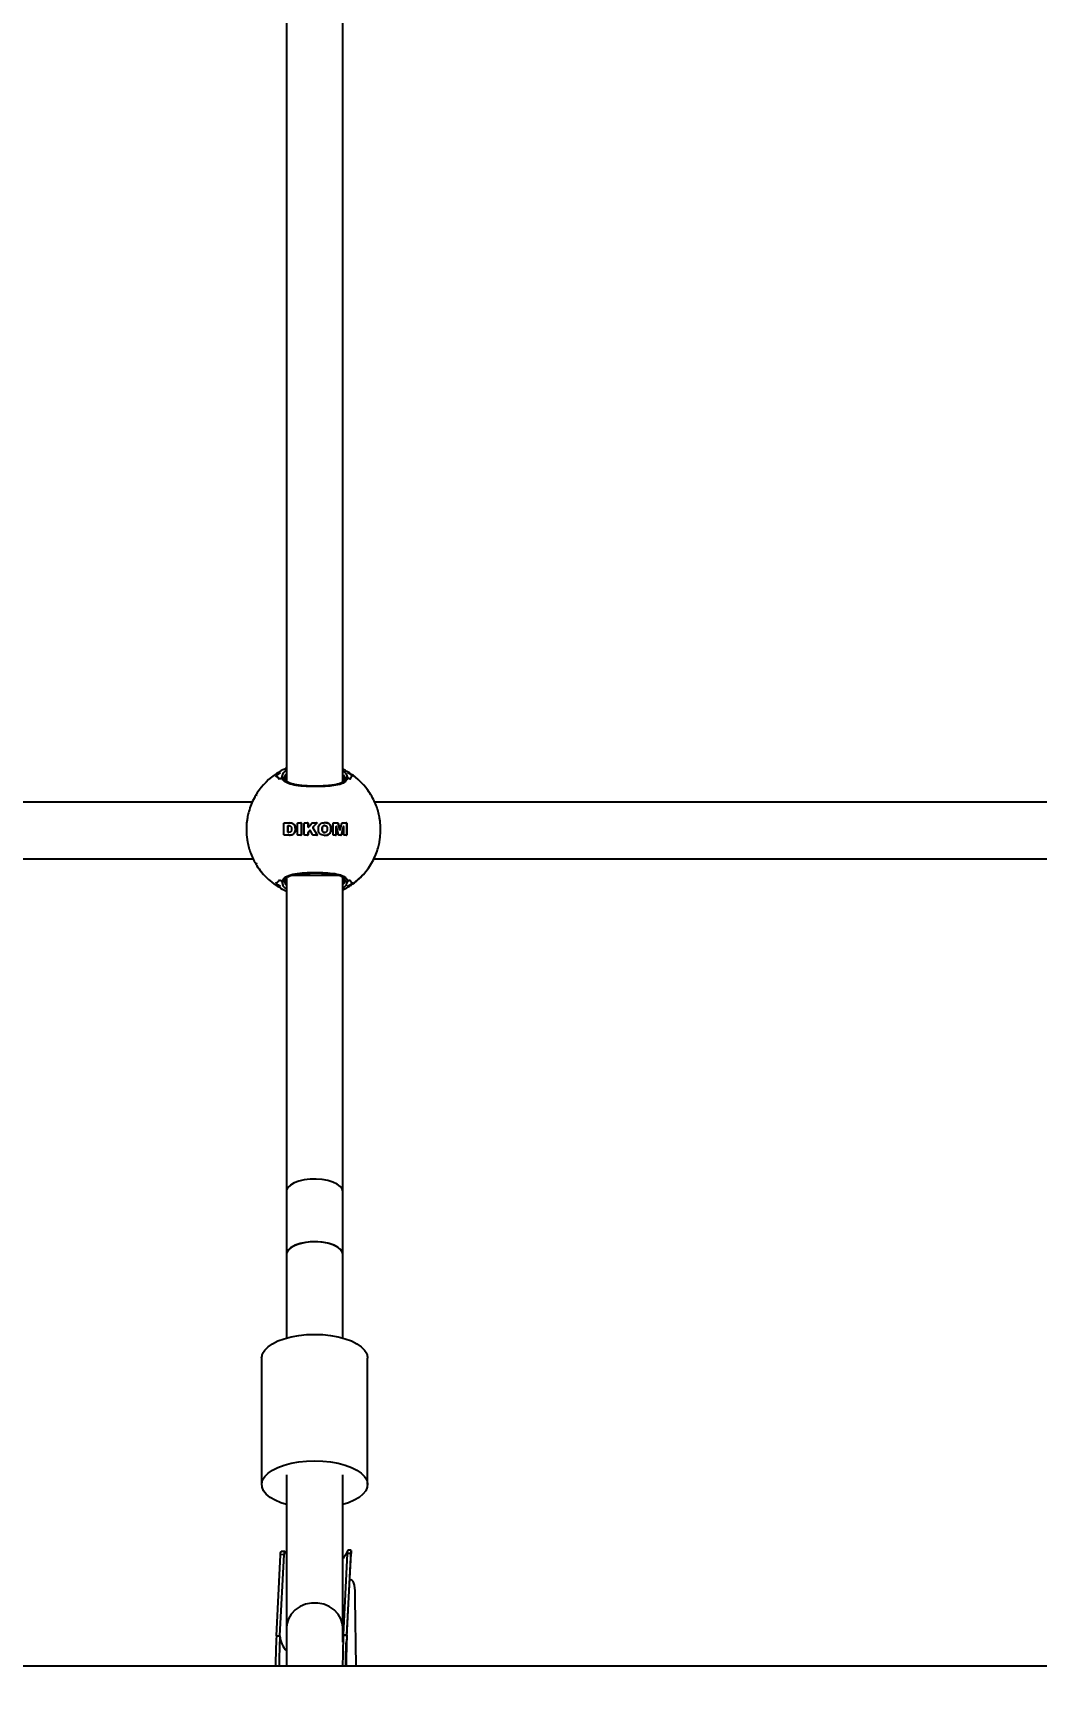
# Model space of a CAD drawing. Header units: millimetres. Extents: x -3650 to 2858, y -2899 to 2376.
# Drawn here: x 424.6 to 708.8, y -418 to 51.4 of the extents above; entities that cross this region are included whole.
import ezdxf

# ---------------------------------------------------------------- set-up
doc = ezdxf.new("R2010")
doc.units = ezdxf.units.MM
doc.layers.add('DIKOM_ОБЪЕКТ', color=7, linetype='Continuous')
doc.layers.add('DIKOM_РАЗМЕР_ЗОНА', color=7, linetype='Continuous')
doc.styles.add('style1', font='arial.ttf', dxfattribs={"width": 0.8})
doc.dimstyles.new('1-50', dxfattribs={"dimtxt": 300, "dimasz": 200, "dimexe": 100, "dimexo": 0, "dimgap": 100, "dimtad": 1, "dimdec": 0, "dimtxsty": 'style1', "dimcen": 0, "dimclrd": 7, "dimclre": 7, "dimadec": 1, "dimazin": 2, "dimtfac": 1, "dimtdec": 0, "dimtmove": 0, "dimatfit": 3, "dimfxl": 0, "dimlwd": 25, "dimlwe": 18, "dimarcsym": 0})

# ---------------------------------------------------------------- blocks, each defined once
blk = doc.blocks.new('*D0')
at = {"layer": 'Defpoints', "color": 0, "transparency": 16777216}
for p in [(-2742.04, -185.51), (2857.96, -185.51), (2857.96, -2799.5)]:
    blk.add_point(p, dxfattribs=at)
at = {"layer": 'DIKOM_РАЗМЕР_ЗОНА', "color": 7, "lineweight": 18, "transparency": 16777216}
for p, q in [((-2742.04, -185.51), (-2742.04, -2899.5)), ((2857.96, -185.51), (2857.96, -2899.5))]:
    blk.add_line(p, q, dxfattribs=at)
at = {"layer": 'DIKOM_РАЗМЕР_ЗОНА', "color": 7, "lineweight": 25, "transparency": 16777216}
blk.add_line((-2542.04, -2799.5), (2657.96, -2799.5), dxfattribs=at)
at = {"layer": 'DIKOM_РАЗМЕР_ЗОНА', "color": 7, "transparency": 16777216}
for points in [[(-2542.04, -2766.17), (-2542.04, -2832.83), (-2742.04, -2799.5)], [(2657.96, -2766.17), (2657.96, -2832.83), (2857.96, -2799.5)]]:
    blk.add_solid(points, dxfattribs=at)
at = {"layer": 'DIKOM_РАЗМЕР_ЗОНА', "color": 0, "transparency": 16777216, "insert": (57.96, -2546.33), "char_height": 300, "attachment_point": 5, "style": 'style1'}
blk.add_mtext('5600', dxfattribs=at)

msp = doc.modelspace()

# ---------------------------------------------------------------- linework, layer by layer
at = {"layer": 'DIKOM_ОБЪЕКТ'}
for p, q in [((496.33, 112.34), (496.33, -160.3)), ((512.33, -160.49), (512.33, 112.53)), ((495.87, -159.64), (495.86, -159.45)), ((513.31, -158.53), (513.59, -159.3)), ((487.85, -164.22), (487.77, -164.48)), ((488.12, -163.59), (487.94, -163.87)), ((488.01, -163.73), (487.96, -163.89)), ((512.83, -159.78), (512.8, -159.69)), ((486.67, -166.24), (221.33, -166.24)), ((786.67, -166.24), (521.33, -166.24)), ((495.59, -172.22), (495.69, -172.11)), ((495.59, -175.39), (495.59, -172.27)), ((495.69, -172.11), (495.8, -172.07)), ((495.8, -172.07), (495.89, -172.07)), ((495.89, -172.07), (497.23, -172.07)), ((496.7, -173.06), (496.7, -174.59)), ((496.7, -174.59), (496.7, -173.06)), ((496.7, -173.06), (496.7, -173.06)), ((496.94, -172.86), (496.94, -172.86)), ((496.95, -172.86), (497.13, -172.87)), ((496.96, -172.86), (496.96, -172.86)), ((497.23, -172.07), (497.94, -172.17)), ((497.94, -172.17), (497.23, -172.07)), ((497.54, -173.02), (497.63, -173.13)), ((497.94, -172.17), (498.09, -172.23)), ((498.09, -172.23), (497.94, -172.17)), ((497.94, -172.17), (497.94, -172.17)), ((498.09, -172.23), (498.61, -172.69)), ((498.6, -172.69), (498.09, -172.23)), ((498.09, -172.23), (498.09, -172.23)), ((498.8, -173.13), (498.6, -172.69)), ((498.6, -172.69), (498.61, -172.69)), ((498.61, -172.69), (498.8, -173.13)), ((498.8, -173.13), (498.88, -174.11)), ((498.88, -174.11), (498.8, -173.13)), ((498.8, -173.13), (498.8, -173.13)), ((499.51, -175.39), (499.51, -172.27)), ((499.71, -172.07), (500.41, -172.07)), ((500.61, -172.27), (500.61, -175.39)), ((500.61, -175.39), (500.61, -172.27)), ((500.61, -172.27), (500.61, -172.27)), ((501.41, -175.39), (501.41, -172.26)), ((501.61, -172.07), (502.3, -172.07)), ((502.5, -172.27), (502.5, -173.2)), ((502.5, -173.2), (502.5, -172.27)), ((502.5, -172.27), (502.5, -172.27)), ((502.5, -173.2), (502.5, -173.2)), ((502.57, -173.27), (502.58, -173.27)), ((502.64, -173.24), (503.52, -172.22)), ((503.85, -172.07), (504.89, -172.07)), ((503.91, -173.56), (503.91, -173.56)), ((503.94, -173.25), (504.95, -172.21)), ((503.94, -173.25), (503.95, -173.25)), ((504.95, -172.21), (503.95, -173.25)), ((504.95, -172.21), (504.95, -172.21)), ((506.48, -173.47), (506.48, -174.19)), ((506.48, -173.47), (506.48, -173.47)), ((506.48, -174.19), (506.48, -173.47)), ((506.65, -173.06), (506.65, -173.06)), ((506.92, -172.87), (506.92, -172.87)), ((507.18, -172.82), (507.18, -172.82)), ((507.86, -172.09), (507.19, -172.05)), ((507.86, -172.09), (507.86, -172.09)), ((507.9, -173.55), (507.89, -174.2)), ((508.9, -173.13), (508.9, -173.13)), ((509.56, -175.39), (509.56, -172.27)), ((509.76, -172.07), (510.77, -172.07)), ((510.43, -175.39), (510.43, -173.1)), ((510.43, -173.1), (510.44, -173.1)), ((510.44, -173.1), (510.44, -175.39)), ((510.46, -173.08), (510.46, -173.08)), ((511.06, -175.39), (510.49, -173.1)), ((511.46, -174.02), (511.01, -172.26)), ((511.02, -172.26), (511.47, -174.02)), ((511.56, -174.02), (512, -172.26)), ((512.53, -173.1), (511.95, -175.39)), ((511.95, -175.39), (512.53, -173.1)), ((512.25, -172.07), (513.25, -172.07)), ((512.53, -173.1), (512.53, -173.1)), ((512.56, -173.08), (512.55, -173.08)), ((512.58, -175.39), (512.58, -173.1)), ((513.44, -172.27), (513.45, -175.39)), ((513.44, -175.39), (513.44, -172.27)), ((513.44, -172.27), (513.44, -172.27)), ((495.6, -175.44), (495.59, -175.39)), ((495.81, -175.58), (495.68, -175.53)), ((495.89, -175.59), (495.81, -175.58)), ((497.24, -175.59), (495.89, -175.59)), ((496.7, -174.59), (496.7, -174.59)), ((496.93, -174.79), (496.93, -174.79)), ((497.33, -174.76), (496.95, -174.79)), ((496.96, -174.79), (496.96, -174.79)), ((497.37, -175.58), (497.24, -175.59)), ((497.25, -175.59), (497.37, -175.58)), ((497.9, -175.49), (497.37, -175.58)), ((497.37, -175.58), (497.89, -175.49)), ((497.37, -175.58), (497.37, -175.58)), ((497.89, -175.49), (497.9, -175.49)), ((498.75, -174.69), (498.88, -174.11)), ((498.75, -174.69), (498.76, -174.69)), ((498.88, -174.11), (498.76, -174.69)), ((498.88, -174.11), (498.88, -174.11)), ((500.41, -175.59), (499.71, -175.59)), ((500.61, -175.39), (500.61, -175.39)), ((502.3, -175.59), (501.61, -175.59)), ((502.5, -174.93), (502.5, -175.39)), ((502.5, -175.39), (502.5, -174.93)), ((502.5, -174.93), (502.5, -174.93)), ((502.5, -175.39), (502.5, -175.39)), ((502.93, -174.29), (502.64, -174.59)), ((502.64, -174.59), (502.93, -174.29)), ((502.64, -174.59), (502.64, -174.59)), ((502.93, -174.29), (502.93, -174.29)), ((503.03, -174.24), (503.03, -174.24)), ((503.72, -175.41), (503.16, -174.32)), ((504.95, -175.59), (504.01, -175.59)), ((505.04, -175.42), (505.04, -175.42)), ((506.48, -174.19), (506.6, -174.54)), ((506.48, -174.19), (506.48, -174.19)), ((506.61, -174.54), (506.48, -174.19)), ((506.6, -174.54), (506.61, -174.54)), ((507.16, -174.84), (507.17, -174.84)), ((507.2, -175.65), (507.87, -175.56)), ((507.89, -174.2), (507.77, -174.55)), ((507.87, -175.56), (507.87, -175.56)), ((508.87, -174.6), (508.88, -174.6)), ((510.24, -175.59), (509.76, -175.59)), ((510.43, -175.39), (510.44, -175.39)), ((511.71, -175.59), (511.31, -175.59)), ((511.46, -174.02), (511.47, -174.02)), ((511.51, -174.05), (511.51, -174.05)), ((511.95, -175.39), (511.95, -175.39)), ((513.25, -175.59), (512.77, -175.59)), ((513.44, -175.39), (513.45, -175.39)), ((221.08, -182.24), (486.89, -182.24)), ((521.08, -182.24), (786.89, -182.24)), ((487.77, -183.48), (487.85, -183.74)), ((487.96, -184.07), (488.01, -184.23)), ((496.33, -187.66), (496.33, -276.47)), ((511.53, -187.02), (497.45, -187.02)), ((512.33, -276.47), (512.33, -187.47)), ((495.39, -189.75), (495.11, -188.66)), ((495.91, -188.44), (495.93, -188.52)), ((512.8, -188.27), (512.83, -188.18)), ((513.59, -188.66), (513.27, -189.47)), ((514.16, -189.99), (513.65, -190.06)), ((514.24, -189.7), (514.24, -189.98)), ((496.33, -276.47), (496.33, -294.24)), ((512.33, -294.24), (512.33, -276.47)), ((496.33, -294.24), (496.33, -317.88)), ((512.33, -317.88), (512.33, -294.24)), ((489.33, -323.56), (489.33, -359.33)), ((519.33, -359.33), (519.33, -323.56)), ((496.33, -356.59), (496.33, -400.03)), ((512.33, -400.03), (512.33, -356.59)), ((493.51, -402.21), (494.66, -379.22)), ((494.51, -402.2), (495.66, -379.2)), ((495.66, -379.2), (494.66, -379.22)), ((495.83, -378.3), (494.83, -378.32)), ((512.48, -401.87), (513.64, -378.87)), ((513.48, -402.54), (514.71, -378.01)), ((513.48, -401.85), (514.64, -378.85)), ((514.64, -378.85), (513.64, -378.87)), ((514.71, -377.96), (513.7, -377.97)), ((516.08, -410.74), (515.85, -391.73)), ((493.51, -402.21), (494.51, -402.2)), ((496.33, -400.03), (496.33, -410.74)), ((512.33, -403.95), (512.33, -400.03)), ((512.48, -401.87), (513.48, -401.85)), ((513.48, -401.85), (513.48, -402.54)), ((1103.96, -410.74), (111.96, -410.74))]:
    msp.add_line(p, q, dxfattribs=at)
at = {"layer": 'DIKOM_ОБЪЕКТ', "flags": 128}
for points in [[(512.33, -276.47), (512.15, -275.7), (511.59, -274.96), (510.7, -274.3), (509.51, -273.74), (508.08, -273.31), (506.47, -273.02), (504.77, -272.89), (503.04, -272.94), (501.37, -273.14), (499.84, -273.51), (498.52, -274.01), (497.48, -274.62), (496.75, -275.32), (496.38, -276.08), (496.33, -276.47)], [(512.33, -294.24), (512.15, -293.47), (511.59, -292.74), (510.7, -292.07), (509.51, -291.51), (508.08, -291.08), (506.47, -290.79), (504.77, -290.66), (503.04, -290.71), (501.37, -290.91), (499.84, -291.28), (498.52, -291.78), (497.48, -292.39), (496.75, -293.09), (496.38, -293.85), (496.33, -294.24)], [(512.33, -294.24), (512.23, -293.66), (511.76, -292.91), (510.95, -292.23), (509.83, -291.64), (508.46, -291.17), (506.89, -290.85), (505.2, -290.68), (503.47, -290.68), (501.78, -290.85), (500.21, -291.17), (498.83, -291.64), (497.71, -292.23), (496.9, -292.91), (496.44, -293.66), (496.33, -294.24)], [(489.33, -323.56), (489.34, -323.3), (489.61, -322.28), (490.22, -321.29), (491.15, -320.35), (492.4, -319.49), (493.93, -318.72), (495.7, -318.07), (497.68, -317.54), (499.81, -317.16), (502.04, -316.93), (504.33, -316.85)], [(504.33, -316.85), (506.62, -316.93), (508.86, -317.16), (510.99, -317.54), (512.96, -318.07), (514.73, -318.72), (516.26, -319.49), (517.51, -320.35), (518.45, -321.29), (519.06, -322.28), (519.32, -323.3), (519.33, -323.56)], [(496.33, -365.01), (494.79, -364.51), (493.13, -363.8), (491.74, -362.98), (490.64, -362.08), (489.87, -361.11), (489.43, -360.1), (489.34, -359.08), (489.61, -358.06), (490.22, -357.07), (491.15, -356.13), (492.4, -355.27), (493.93, -354.5), (495.7, -353.85), (497.68, -353.32), (499.81, -352.94), (502.04, -352.7), (504.33, -352.62)], [(504.33, -352.62), (506.62, -352.7), (508.86, -352.94), (510.99, -353.32), (512.96, -353.85), (514.73, -354.5), (516.26, -355.27), (517.51, -356.13), (518.45, -357.07), (519.06, -358.06), (519.32, -359.08), (519.23, -360.1), (518.8, -361.11), (518.02, -362.08), (516.92, -362.98), (515.53, -363.8), (513.88, -364.51), (512.33, -365.01)], [(512.33, -400.03), (512.23, -398.88), (511.76, -397.39), (510.95, -396.02), (509.83, -394.84), (508.46, -393.9), (506.89, -393.25), (505.2, -392.92), (503.47, -392.92), (501.78, -393.25), (500.21, -393.9), (498.83, -394.84), (497.71, -396.02), (496.9, -397.39), (496.44, -398.88), (496.33, -400.03)], [(513.48, -402.54), (513.37, -403.48), (513.31, -403.77)]]:
    msp.add_lwpolyline(points, dxfattribs=at)
at = {"layer": 'DIKOM_ОБЪЕКТ'}
for centre, radius, start, end in [((504.01, -173.97), 19, 122.6667, 147.369), ((504.17, -173.99), 18.69, 120.5907, 125.6208), ((504.34, -173.95), 17.31, 122.2256, 125.0571), ((504.28, -174.07), 17.45, 54.9583, 57.7679), ((504.14, -173.99), 18.69, 54.3792, 59.4093), ((503.99, -173.97), 18.99, 32.6301, 57.3343), ((504, -173.99), 18.99, 212.6268, 237.3375), ((503.99, -173.99), 18.99, 302.6616, 327.3741), ((504.16, -174), 18.66, 234.3677, 239.4069), ((504.45, -173.85), 17.5, 234.9447, 237.746), ((504.17, -173.74), 17.64, 302.2606, 305.0399), ((504.15, -174), 18.66, 300.5931, 305.6323), ((730.26, -413.21), 237.01, 177.3405, 179.4017), ((731.7, -413.21), 237.45, 177.3413, 179.4031), ((501.4, -401.76), 6.91, 183.6267, 222.7883), ((752.11, -412.97), 239.88, 177.3467, 179.4665), ((753.14, -412.96), 239.91, 177.3457, 179.4696)]:
    msp.add_arc(centre, radius, start, end, dxfattribs=at)
for points, knots in [([(493.29, -158.8), (493.47, -158.88), (493.85, -159.04), (494.21, -159.53), (494.4, -159.78)], [0, 0, 0, 0, 0.496573, 1, 1, 1, 1]), ([(494.4, -159.78), (494.22, -159.53), (493.85, -159.04), (493.48, -158.88), (493.29, -158.8)], [0, 0, 0, 0, 0.496486, 1, 1, 1, 1]), ([(496.33, -156.64), (495.99, -156.78), (495.05, -157.16), (494.21, -157.7), (493.67, -158.05)], [0, 0, 0, 0, 0.368038, 1, 1, 1, 1]), ([(495.11, -159.3), (495.1, -159.26), (495.04, -158.89), (495.25, -158.5), (495.44, -158.15)], [0, 0, 0, 0, 0.112865, 1, 1, 1, 1]), ([(495.84, -159.62), (495.84, -159.61), (495.83, -159.53), (495.75, -159.41), (495.61, -159.29), (495.44, -159.23), (495.27, -159.23), (495.17, -159.27), (495.12, -159.3), (495.11, -159.3)], [0, 0, 0, 0, 0.031895, 0.241173, 0.44477, 0.634187, 0.810276, 0.979984, 1, 1, 1, 1]), ([(495.11, -159.3), (495.16, -159.28), (495.25, -159.23), (495.42, -159.23), (495.57, -159.27), (495.71, -159.36), (495.81, -159.5), (495.86, -159.65), (495.87, -159.74), (495.87, -159.78)], [0, 0, 0, 0, 0.145327, 0.290829, 0.434708, 0.582188, 0.738629, 0.906203, 1, 1, 1, 1]), ([(513.59, -159.3), (513.49, -159.68), (513.29, -160.44), (511.65, -161.23), (509.45, -161.62), (506.92, -161.81), (504.17, -161.86), (501.1, -161.75), (498.4, -161.44), (496.38, -160.83), (495.36, -160.06), (495.17, -159.5), (495.11, -159.3)], [0, 0, 0, 0, 0.111435, 0.229361, 0.339014, 0.410113, 0.516711, 0.623258, 0.729393, 0.834801, 0.941416, 1, 1, 1, 1]), ([(495.44, -158.15), (495.46, -158.06), (495.53, -157.74), (496, -157.43), (496.33, -157.21)], [0, 0, 0, 0, 0.283658, 1, 1, 1, 1]), ([(496.33, -158.22), (496.3, -158.25), (495.83, -158.65), (495.86, -159.07), (495.88, -159.46)], [0, 0, 0, 0, 0.071274, 1, 1, 1, 1]), ([(514.17, -157.96), (514.06, -157.88), (513.49, -157.47), (512.85, -157.17), (512.33, -156.93)], [0, 0, 0, 0, 0.191133, 1, 1, 1, 1]), ([(512.33, -157.42), (512.69, -157.69), (513.19, -158.06), (513.29, -158.43), (513.31, -158.53)], [0, 0, 0, 0, 0.711248, 1, 1, 1, 1]), ([(512.8, -159.69), (512.81, -159.34), (512.81, -158.95), (512.38, -158.54), (512.33, -158.5)], [0, 0, 0, 0, 0.884618, 1, 1, 1, 1]), ([(513.59, -159.3), (513.54, -159.28), (513.45, -159.23), (513.28, -159.23), (513.13, -159.27), (512.99, -159.36), (512.89, -159.5), (512.84, -159.65), (512.83, -159.74), (512.83, -159.78)], [0, 0, 0, 0, 0.145333, 0.290732, 0.434723, 0.58221, 0.738591, 0.906208, 1, 1, 1, 1]), ([(512.83, -159.78), (512.84, -159.71), (512.85, -159.58), (512.95, -159.41), (513.09, -159.29), (513.26, -159.23), (513.43, -159.23), (513.53, -159.27), (513.58, -159.3), (513.59, -159.3)], [0, 0, 0, 0, 0.177705, 0.35548, 0.528346, 0.689354, 0.838826, 0.98309, 1, 1, 1, 1]), ([(523.01, -173.98), (522.98, -173.15), (522.93, -171.99), (522.66, -170.28), (522.32, -168.82), (521.76, -167.12), (520.99, -165.39), (520, -163.66), (518.79, -161.98), (517.35, -160.4), (515.81, -159.03), (514.69, -158.29), (514.17, -157.96)], [0, 0, 0, 0, 0.129772, 0.183155, 0.271804, 0.364324, 0.464037, 0.568651, 0.677257, 0.789171, 0.9039, 1, 1, 1, 1]), ([(514.3, -159.78), (514.42, -159.53), (514.66, -159.04), (514.9, -158.88), (515.02, -158.8)], [0, 0, 0, 0, 0.496486, 1, 1, 1, 1]), ([(515.02, -158.8), (514.9, -158.88), (514.66, -159.04), (514.42, -159.53), (514.3, -159.78)], [0, 0, 0, 0, 0.496574, 1, 1, 1, 1]), ([(487.94, -163.87), (487.71, -164.23), (487.08, -165.2), (486.33, -166.87), (485.72, -168.68), (485.37, -170.07), (485.26, -170.83), (485.22, -171.09)], [0, 0, 0, 0, 0.164455, 0.445198, 0.703343, 0.900364, 1, 1, 1, 1]), ([(504.5, -161.7), (504.43, -161.7), (503.82, -161.7), (502.65, -161.67), (501.07, -161.58), (499.61, -161.42), (498.34, -161.19), (497.31, -160.88), (496.54, -160.51), (496.07, -160.1), (495.87, -159.83), (495.87, -159.66), (495.87, -159.64)], [0, 0, 0, 0, 0.014273, 0.137226, 0.259484, 0.380705, 0.501421, 0.620167, 0.738567, 0.856338, 0.978309, 1, 1, 1, 1]), ([(512.8, -159.81), (512.8, -159.86), (512.79, -160.04), (512.59, -160.32), (512.1, -160.7), (511.32, -161.04), (510.26, -161.3), (508.98, -161.5), (507.53, -161.62), (506.01, -161.69), (504.98, -161.7), (504.5, -161.7)], [0, 0, 0, 0, 0.050539, 0.174306, 0.287661, 0.408262, 0.528487, 0.647399, 0.769779, 0.89136, 1, 1, 1, 1]), ([(485.27, -171.1), (485.2, -171.42), (485.01, -172.31), (484.98, -174.3), (485.03, -176.08), (485.25, -177.01), (485.27, -177.11)], [0, 0, 0, 0, 0.172981, 0.481735, 0.944296, 1, 1, 1, 1]), ([(495.59, -172.27), (495.59, -172.26), (495.59, -172.24), (495.59, -172.22), (495.59, -172.22)], [0, 0, 0, 0, 0.536755, 1, 1, 1, 1]), ([(496.95, -172.86), (496.91, -172.87), (496.84, -172.87), (496.77, -172.93), (496.72, -172.99), (496.7, -173.04), (496.7, -173.06)], [0, 0, 0, 0, 0.323979, 0.603558, 0.807662, 1, 1, 1, 1]), ([(496.7, -173.06), (496.71, -173.04), (496.72, -172.99), (496.76, -172.93), (496.82, -172.89), (496.89, -172.86), (496.93, -172.86), (496.95, -172.86)], [0, 0, 0, 0, 0.193614, 0.386654, 0.591668, 0.825361, 1, 1, 1, 1]), ([(497.13, -172.87), (497.23, -172.89), (497.38, -172.92), (497.5, -173), (497.54, -173.02)], [0, 0, 0, 0, 0.709371, 1, 1, 1, 1]), ([(497.63, -173.13), (497.67, -173.2), (497.72, -173.29), (497.74, -173.39), (497.74, -173.41)], [0, 0, 0, 0, 0.785657, 1, 1, 1, 1]), ([(497.74, -173.41), (497.76, -173.67), (497.79, -173.98), (497.74, -174.29), (497.73, -174.34)], [0, 0, 0, 0, 0.827824, 1, 1, 1, 1]), ([(499.51, -172.27), (499.51, -172.24), (499.52, -172.2), (499.55, -172.14), (499.6, -172.1), (499.66, -172.07), (499.7, -172.07), (499.71, -172.07)], [0, 0, 0, 0, 0.210461, 0.421628, 0.633248, 0.85381, 1, 1, 1, 1]), ([(500.61, -172.27), (500.6, -172.24), (500.6, -172.2), (500.56, -172.14), (500.5, -172.09), (500.45, -172.07), (500.41, -172.07), (500.4, -172.07)], [0, 0, 0, 0, 0.21943, 0.43842, 0.666476, 0.904239, 1, 1, 1, 1]), ([(500.41, -172.07), (500.43, -172.07), (500.48, -172.08), (500.55, -172.12), (500.59, -172.18), (500.61, -172.23), (500.61, -172.26), (500.61, -172.27)], [0, 0, 0, 0, 0.240793, 0.481656, 0.722246, 0.954152, 1, 1, 1, 1]), ([(501.41, -172.26), (501.41, -172.24), (501.41, -172.2), (501.45, -172.14), (501.49, -172.1), (501.55, -172.07), (501.59, -172.07), (501.61, -172.07)], [0, 0, 0, 0, 0.207835, 0.416091, 0.622787, 0.831155, 1, 1, 1, 1]), ([(502.3, -172.07), (502.32, -172.07), (502.37, -172.08), (502.43, -172.11), (502.48, -172.17), (502.5, -172.22), (502.5, -172.26), (502.5, -172.27)], [0, 0, 0, 0, 0.228674, 0.457925, 0.688363, 0.917222, 1, 1, 1, 1]), ([(502.5, -172.27), (502.49, -172.24), (502.49, -172.2), (502.45, -172.13), (502.39, -172.09), (502.34, -172.07), (502.31, -172.07), (502.3, -172.07)], [0, 0, 0, 0, 0.22407, 0.448712, 0.675924, 0.906642, 1, 1, 1, 1]), ([(502.5, -173.2), (502.5, -173.2), (502.51, -173.22), (502.52, -173.24), (502.53, -173.26), (502.56, -173.27), (502.58, -173.27), (502.61, -173.27), (502.62, -173.26), (502.63, -173.25), (502.64, -173.24)], [0, 0, 0, 0, 0.130848, 0.262546, 0.394379, 0.528279, 0.66322, 0.797984, 0.931295, 1, 1, 1, 1]), ([(502.57, -173.27), (502.57, -173.27), (502.56, -173.27), (502.54, -173.27), (502.52, -173.25), (502.51, -173.23), (502.5, -173.21), (502.5, -173.2), (502.5, -173.2)], [0, 0, 0, 0, 0.053692, 0.262795, 0.474658, 0.683332, 0.89139, 1, 1, 1, 1]), ([(503.52, -172.22), (503.56, -172.18), (503.64, -172.11), (503.76, -172.07), (503.83, -172.07), (503.85, -172.07)], [0, 0, 0, 0, 0.427634, 0.855278, 1, 1, 1, 1]), ([(503.91, -173.56), (503.9, -173.53), (503.87, -173.48), (503.87, -173.38), (503.9, -173.3), (503.93, -173.26), (503.94, -173.25)], [0, 0, 0, 0, 0.27406, 0.54903, 0.822454, 1, 1, 1, 1]), ([(503.95, -173.25), (503.93, -173.27), (503.89, -173.32), (503.87, -173.42), (503.88, -173.5), (503.9, -173.54), (503.91, -173.56)], [0, 0, 0, 0, 0.273537, 0.546535, 0.820534, 1, 1, 1, 1]), ([(503.91, -173.56), (504.1, -173.87), (504.48, -174.49), (504.86, -175.11), (505.04, -175.42)], [0, 0, 0, 0, 0.498613, 1, 1, 1, 1]), ([(505.04, -175.42), (504.85, -175.11), (504.48, -174.49), (504.1, -173.87), (503.91, -173.56)], [0, 0, 0, 0, 0.498562, 1, 1, 1, 1]), ([(504.89, -172.07), (504.9, -172.07), (504.92, -172.07), (504.95, -172.09), (504.96, -172.11), (504.97, -172.14), (504.97, -172.16), (504.97, -172.19), (504.96, -172.2), (504.95, -172.21)], [0, 0, 0, 0, 0.147064, 0.293854, 0.442065, 0.590502, 0.739466, 0.889416, 1, 1, 1, 1]), ([(504.95, -172.21), (504.95, -172.2), (504.97, -172.19), (504.97, -172.16), (504.97, -172.13), (504.96, -172.1), (504.93, -172.08), (504.91, -172.07), (504.89, -172.07), (504.89, -172.07)], [0, 0, 0, 0, 0.149578, 0.298658, 0.448547, 0.598607, 0.748704, 0.896791, 1, 1, 1, 1]), ([(505.46, -174.5), (505.42, -174.15), (505.36, -173.69), (505.44, -173.25), (505.46, -173.15)], [0, 0, 0, 0, 0.77637, 1, 1, 1, 1]), ([(505.46, -173.15), (505.52, -172.98), (505.65, -172.66), (506, -172.31), (506.28, -172.18), (506.42, -172.12)], [0, 0, 0, 0, 0.356993, 0.695135, 1, 1, 1, 1]), ([(506.42, -172.12), (506.73, -172.06), (507.22, -171.97), (507.69, -172.06), (507.86, -172.09)], [0, 0, 0, 0, 0.646386, 1, 1, 1, 1]), ([(506.65, -173.06), (506.6, -173.15), (506.52, -173.28), (506.49, -173.42), (506.48, -173.47)], [0, 0, 0, 0, 0.667251, 1, 1, 1, 1]), ([(506.48, -173.47), (506.51, -173.38), (506.54, -173.23), (506.63, -173.1), (506.65, -173.06)], [0, 0, 0, 0, 0.667243, 1, 1, 1, 1]), ([(506.92, -172.87), (506.85, -172.91), (506.75, -172.96), (506.67, -173.04), (506.65, -173.06)], [0, 0, 0, 0, 0.69885, 1, 1, 1, 1]), ([(506.65, -173.06), (506.71, -173.01), (506.79, -172.93), (506.89, -172.89), (506.92, -172.87)], [0, 0, 0, 0, 0.699009, 1, 1, 1, 1]), ([(506.92, -172.87), (507, -172.85), (507.14, -172.81), (507.28, -172.83), (507.34, -172.84)], [0, 0, 0, 0, 0.581681, 1, 1, 1, 1]), ([(507.18, -172.83), (507.15, -172.83), (507.06, -172.82), (506.98, -172.85), (506.92, -172.87)], [0, 0, 0, 0, 0.329204, 1, 1, 1, 1]), ([(507.34, -172.84), (507.43, -172.88), (507.57, -172.93), (507.68, -173.03), (507.72, -173.06)], [0, 0, 0, 0, 0.662626, 1, 1, 1, 1]), ([(507.72, -173.06), (507.77, -173.14), (507.87, -173.29), (507.89, -173.47), (507.9, -173.55)], [0, 0, 0, 0, 0.548961, 1, 1, 1, 1]), ([(507.86, -172.09), (508.02, -172.16), (508.34, -172.28), (508.71, -172.66), (508.84, -172.97), (508.9, -173.13)], [0, 0, 0, 0, 0.338092, 0.676278, 1, 1, 1, 1]), ([(508.9, -173.13), (508.84, -172.97), (508.71, -172.65), (508.33, -172.28), (508.02, -172.16), (507.86, -172.09)], [0, 0, 0, 0, 0.33055, 0.660934, 1, 1, 1, 1]), ([(508.87, -174.6), (508.93, -174.24), (509.01, -173.75), (508.92, -173.26), (508.9, -173.13)], [0, 0, 0, 0, 0.724717, 1, 1, 1, 1]), ([(508.9, -173.13), (508.95, -173.49), (509.01, -173.98), (508.91, -174.47), (508.88, -174.6)], [0, 0, 0, 0, 0.724306, 1, 1, 1, 1]), ([(509.56, -172.27), (509.56, -172.24), (509.56, -172.2), (509.59, -172.15), (509.63, -172.1), (509.69, -172.07), (509.73, -172.07), (509.76, -172.07)], [0, 0, 0, 0, 0.190553, 0.38166, 0.580571, 0.790904, 1, 1, 1, 1]), ([(510.43, -173.1), (510.43, -173.1), (510.44, -173.1), (510.44, -173.09), (510.45, -173.08), (510.45, -173.08), (510.46, -173.08), (510.46, -173.08)], [0, 0, 0, 0, 0.227203, 0.45511, 0.696227, 0.951858, 1, 1, 1, 1]), ([(510.49, -173.1), (510.48, -173.1), (510.48, -173.09), (510.47, -173.09), (510.47, -173.08), (510.46, -173.08), (510.45, -173.09), (510.44, -173.09), (510.44, -173.1), (510.44, -173.1), (510.44, -173.1)], [0, 0, 0, 0, 0.124333, 0.248729, 0.379368, 0.519294, 0.664927, 0.811711, 0.950435, 1, 1, 1, 1]), ([(510.77, -172.07), (510.8, -172.07), (510.86, -172.08), (510.94, -172.13), (511, -172.19), (511.01, -172.24), (511.02, -172.26)], [0, 0, 0, 0, 0.284858, 0.570831, 0.836708, 1, 1, 1, 1]), ([(512, -172.26), (512.02, -172.23), (512.05, -172.17), (512.12, -172.1), (512.19, -172.07), (512.24, -172.07), (512.25, -172.07)], [0, 0, 0, 0, 0.289933, 0.578724, 0.898335, 1, 1, 1, 1]), ([(512.58, -173.1), (512.58, -173.1), (512.58, -173.1), (512.57, -173.09), (512.57, -173.09), (512.56, -173.08), (512.55, -173.08), (512.54, -173.09), (512.53, -173.09), (512.53, -173.1), (512.53, -173.1)], [0, 0, 0, 0, 0.113587, 0.227417, 0.348006, 0.484663, 0.639084, 0.803982, 0.963985, 1, 1, 1, 1]), ([(512.53, -173.1), (512.53, -173.1), (512.53, -173.09), (512.54, -173.09), (512.55, -173.08), (512.55, -173.08), (512.55, -173.08)], [0, 0, 0, 0, 0.296582, 0.591226, 0.922386, 1, 1, 1, 1]), ([(513.44, -172.27), (513.44, -172.25), (513.43, -172.21), (513.4, -172.15), (513.36, -172.11), (513.31, -172.08), (513.27, -172.07), (513.24, -172.07)], [0, 0, 0, 0, 0.180248, 0.359659, 0.544886, 0.754279, 1, 1, 1, 1]), ([(513.25, -172.07), (513.28, -172.07), (513.33, -172.08), (513.39, -172.13), (513.43, -172.19), (513.44, -172.24), (513.44, -172.26), (513.44, -172.27)], [0, 0, 0, 0, 0.322398, 0.547313, 0.773787, 0.968933, 1, 1, 1, 1]), ([(485.26, -177.11), (485.27, -177.23), (485.38, -177.9), (485.68, -179.14), (486.24, -180.84), (486.97, -182.52), (487.61, -183.58), (487.92, -184.1)], [0, 0, 0, 0, 0.046712, 0.271655, 0.506421, 0.759429, 1, 1, 1, 1]), ([(495.68, -175.53), (495.66, -175.52), (495.63, -175.49), (495.61, -175.45), (495.6, -175.44)], [0, 0, 0, 0, 0.554964, 1, 1, 1, 1]), ([(496.7, -174.59), (496.7, -174.61), (496.71, -174.66), (496.75, -174.72), (496.81, -174.76), (496.87, -174.79), (496.91, -174.79), (496.93, -174.79)], [0, 0, 0, 0, 0.19519, 0.389646, 0.596416, 0.832141, 1, 1, 1, 1]), ([(496.95, -174.79), (496.92, -174.79), (496.85, -174.78), (496.77, -174.73), (496.72, -174.67), (496.71, -174.62), (496.7, -174.59), (496.7, -174.59)], [0, 0, 0, 0, 0.309813, 0.579242, 0.779679, 0.961313, 1, 1, 1, 1]), ([(497.62, -174.57), (497.57, -174.63), (497.48, -174.71), (497.37, -174.75), (497.33, -174.76)], [0, 0, 0, 0, 0.617321, 1, 1, 1, 1]), ([(497.73, -174.34), (497.71, -174.4), (497.69, -174.48), (497.64, -174.55), (497.62, -174.57)], [0, 0, 0, 0, 0.688716, 1, 1, 1, 1]), ([(497.89, -175.49), (498.07, -175.4), (498.42, -175.22), (498.64, -174.87), (498.75, -174.69)], [0, 0, 0, 0, 0.489812, 1, 1, 1, 1]), ([(498.76, -174.69), (498.66, -174.85), (498.47, -175.16), (498.13, -175.39), (497.94, -175.47), (497.9, -175.49)], [0, 0, 0, 0, 0.445367, 0.88927, 1, 1, 1, 1]), ([(499.71, -175.59), (499.69, -175.58), (499.64, -175.58), (499.58, -175.55), (499.54, -175.5), (499.51, -175.44), (499.51, -175.4), (499.51, -175.39)], [0, 0, 0, 0, 0.22036, 0.441142, 0.651361, 0.848374, 1, 1, 1, 1]), ([(500.61, -175.39), (500.61, -175.41), (500.6, -175.45), (500.57, -175.51), (500.52, -175.56), (500.46, -175.58), (500.43, -175.59), (500.41, -175.59)], [0, 0, 0, 0, 0.206359, 0.412619, 0.625904, 0.84894, 1, 1, 1, 1]), ([(500.41, -175.59), (500.43, -175.58), (500.48, -175.58), (500.54, -175.54), (500.58, -175.49), (500.61, -175.43), (500.61, -175.4), (500.61, -175.39)], [0, 0, 0, 0, 0.228649, 0.45775, 0.685615, 0.904688, 1, 1, 1, 1]), ([(501.61, -175.59), (501.59, -175.58), (501.54, -175.58), (501.48, -175.55), (501.44, -175.5), (501.41, -175.45), (501.41, -175.41), (501.41, -175.39)], [0, 0, 0, 0, 0.208287, 0.417005, 0.621663, 0.821112, 1, 1, 1, 1]), ([(502.5, -175.39), (502.5, -175.41), (502.5, -175.45), (502.46, -175.51), (502.41, -175.56), (502.36, -175.58), (502.32, -175.59), (502.3, -175.59)], [0, 0, 0, 0, 0.209051, 0.418114, 0.630745, 0.845549, 1, 1, 1, 1]), ([(502.3, -175.59), (502.32, -175.58), (502.37, -175.58), (502.43, -175.55), (502.47, -175.5), (502.5, -175.44), (502.5, -175.4), (502.5, -175.39)], [0, 0, 0, 0, 0.214929, 0.429869, 0.64602, 0.86075, 1, 1, 1, 1]), ([(502.64, -174.59), (502.61, -174.63), (502.54, -174.7), (502.51, -174.83), (502.5, -174.91), (502.5, -174.93)], [0, 0, 0, 0, 0.404718, 0.809578, 1, 1, 1, 1]), ([(502.5, -174.93), (502.5, -174.88), (502.51, -174.78), (502.57, -174.66), (502.62, -174.6), (502.64, -174.59)], [0, 0, 0, 0, 0.401055, 0.801704, 1, 1, 1, 1]), ([(503.16, -174.32), (503.15, -174.31), (503.13, -174.28), (503.09, -174.25), (503.04, -174.24), (502.99, -174.25), (502.96, -174.26), (502.94, -174.28), (502.93, -174.29)], [0, 0, 0, 0, 0.180368, 0.360086, 0.541067, 0.723621, 0.906806, 1, 1, 1, 1]), ([(502.93, -174.29), (502.94, -174.28), (502.97, -174.25), (503, -174.24), (503.03, -174.24), (503.03, -174.24)], [0, 0, 0, 0, 0.431018, 0.863031, 1, 1, 1, 1]), ([(504.01, -175.59), (503.97, -175.58), (503.89, -175.57), (503.79, -175.51), (503.74, -175.44), (503.72, -175.41)], [0, 0, 0, 0, 0.330864, 0.661563, 1, 1, 1, 1]), ([(504.94, -175.59), (504.96, -175.58), (504.98, -175.58), (505.02, -175.56), (505.04, -175.52), (505.05, -175.49), (505.05, -175.45), (505.04, -175.43), (505.04, -175.42)], [0, 0, 0, 0, 0.171525, 0.343286, 0.515017, 0.687685, 0.86052, 1, 1, 1, 1]), ([(505.04, -175.42), (505.05, -175.43), (505.06, -175.45), (505.06, -175.49), (505.04, -175.53), (505.01, -175.56), (504.98, -175.58), (504.96, -175.58), (504.95, -175.59)], [0, 0, 0, 0, 0.173976, 0.347936, 0.521514, 0.695585, 0.867569, 1, 1, 1, 1]), ([(506.32, -175.49), (506.18, -175.43), (505.9, -175.29), (505.6, -174.93), (505.51, -174.64), (505.46, -174.5)], [0, 0, 0, 0, 0.336997, 0.674196, 1, 1, 1, 1]), ([(507.87, -175.56), (507.63, -175.61), (507.11, -175.71), (506.59, -175.57), (506.32, -175.49)], [0, 0, 0, 0, 0.468637, 1, 1, 1, 1]), ([(506.6, -174.54), (506.65, -174.6), (506.75, -174.72), (506.95, -174.82), (507.1, -174.83), (507.16, -174.84)], [0, 0, 0, 0, 0.346736, 0.693533, 1, 1, 1, 1]), ([(507.23, -174.84), (507.15, -174.84), (507, -174.84), (506.78, -174.73), (506.66, -174.62), (506.61, -174.55), (506.61, -174.54)], [0, 0, 0, 0, 0.320691, 0.641371, 0.961021, 1, 1, 1, 1]), ([(507.77, -174.55), (507.72, -174.6), (507.63, -174.72), (507.43, -174.82), (507.29, -174.83), (507.23, -174.84)], [0, 0, 0, 0, 0.348213, 0.696285, 1, 1, 1, 1]), ([(508.88, -174.6), (508.8, -174.77), (508.63, -175.09), (508.25, -175.41), (507.98, -175.52), (507.87, -175.56)], [0, 0, 0, 0, 0.378728, 0.757067, 1, 1, 1, 1]), ([(507.87, -175.56), (508.04, -175.49), (508.37, -175.34), (508.71, -174.97), (508.83, -174.7), (508.87, -174.6)], [0, 0, 0, 0, 0.385549, 0.771307, 1, 1, 1, 1]), ([(509.76, -175.59), (509.73, -175.58), (509.69, -175.58), (509.63, -175.54), (509.58, -175.49), (509.56, -175.43), (509.56, -175.4), (509.56, -175.39)], [0, 0, 0, 0, 0.228624, 0.457038, 0.683426, 0.90056, 1, 1, 1, 1]), ([(510.23, -175.59), (510.26, -175.59), (510.3, -175.58), (510.36, -175.55), (510.4, -175.5), (510.43, -175.44), (510.43, -175.4), (510.43, -175.39)], [0, 0, 0, 0, 0.217307, 0.434577, 0.640652, 0.831769, 1, 1, 1, 1]), ([(510.44, -175.39), (510.43, -175.41), (510.43, -175.45), (510.41, -175.5), (510.37, -175.55), (510.32, -175.58), (510.27, -175.59), (510.24, -175.59), (510.24, -175.59)], [0, 0, 0, 0, 0.181546, 0.363657, 0.545534, 0.735303, 0.937666, 1, 1, 1, 1]), ([(511.31, -175.59), (511.28, -175.58), (511.22, -175.58), (511.14, -175.53), (511.08, -175.46), (511.07, -175.41), (511.06, -175.39)], [0, 0, 0, 0, 0.283978, 0.568068, 0.844541, 1, 1, 1, 1]), ([(511.51, -174.05), (511.51, -174.05), (511.5, -174.05), (511.49, -174.05), (511.47, -174.04), (511.46, -174.03), (511.46, -174.02), (511.46, -174.02)], [0, 0, 0, 0, 0.019396, 0.319582, 0.619011, 0.894941, 1, 1, 1, 1]), ([(511.47, -174.02), (511.47, -174.02), (511.47, -174.03), (511.48, -174.04), (511.5, -174.05), (511.52, -174.05), (511.53, -174.05), (511.55, -174.04), (511.56, -174.03), (511.56, -174.02), (511.56, -174.02)], [0, 0, 0, 0, 0.119619, 0.240748, 0.369887, 0.510789, 0.660661, 0.810117, 0.947487, 1, 1, 1, 1]), ([(511.7, -175.59), (511.73, -175.58), (511.79, -175.58), (511.87, -175.53), (511.93, -175.46), (511.94, -175.41), (511.95, -175.39)], [0, 0, 0, 0, 0.282063, 0.564729, 0.82252, 1, 1, 1, 1]), ([(511.95, -175.39), (511.94, -175.42), (511.93, -175.47), (511.88, -175.53), (511.81, -175.57), (511.75, -175.59), (511.72, -175.59), (511.71, -175.59)], [0, 0, 0, 0, 0.216284, 0.433029, 0.659945, 0.912361, 1, 1, 1, 1]), ([(512.77, -175.59), (512.74, -175.58), (512.69, -175.57), (512.62, -175.51), (512.59, -175.45), (512.58, -175.41), (512.58, -175.39)], [0, 0, 0, 0, 0.321095, 0.609599, 0.826952, 1, 1, 1, 1]), ([(513.45, -175.39), (513.44, -175.4), (513.44, -175.44), (513.42, -175.5), (513.38, -175.54), (513.33, -175.57), (513.28, -175.59), (513.26, -175.59), (513.25, -175.59)], [0, 0, 0, 0, 0.169594, 0.338136, 0.511746, 0.706705, 0.934149, 1, 1, 1, 1]), ([(513.25, -175.59), (513.27, -175.58), (513.32, -175.58), (513.39, -175.53), (513.43, -175.48), (513.44, -175.42), (513.44, -175.39), (513.44, -175.39)], [0, 0, 0, 0, 0.300924, 0.521253, 0.742627, 0.930856, 1, 1, 1, 1]), ([(514.17, -190), (514.34, -189.9), (515.17, -189.42), (516.51, -188.32), (518.16, -186.73), (519.58, -184.94), (520.76, -183.04), (521.66, -181.09), (522.28, -179.28), (522.66, -177.66), (522.94, -175.95), (522.98, -174.72), (523.01, -173.98)], [0, 0, 0, 0, 0.030467, 0.151116, 0.271216, 0.390417, 0.508027, 0.622286, 0.727325, 0.807502, 0.883349, 1, 1, 1, 1]), ([(487.92, -184.1), (487.95, -184.15), (488.32, -184.81), (488.92, -185.61), (489.55, -186.3), (489.71, -186.47)], [0, 0, 0, 0, 0.062729, 0.758379, 1, 1, 1, 1]), ([(495.11, -188.66), (495.12, -188.6), (495.23, -188.12), (495.95, -187.32), (498.01, -186.6), (500.45, -186.27), (503.11, -186.13), (505.89, -186.11), (508.84, -186.26), (511.28, -186.64), (512.94, -187.32), (513.54, -188.06), (513.58, -188.54), (513.59, -188.66)], [0, 0, 0, 0, 0.016182, 0.139896, 0.255655, 0.364057, 0.435116, 0.541736, 0.648232, 0.754187, 0.859594, 0.967104, 1, 1, 1, 1]), ([(495.94, -188.16), (495.97, -188.08), (496.03, -187.89), (496.42, -187.54), (497.09, -187.17), (498.05, -186.84), (499.25, -186.59), (500.66, -186.42), (502.21, -186.31), (503.31, -186.27), (503.88, -186.27), (503.9, -186.27)], [0, 0, 0, 0, 0.077583, 0.206862, 0.330325, 0.461852, 0.594336, 0.726335, 0.861281, 0.995181, 1, 1, 1, 1]), ([(503.9, -186.27), (504.43, -186.26), (505.52, -186.26), (507.11, -186.31), (508.62, -186.42), (509.96, -186.6), (511.08, -186.85), (511.93, -187.17), (512.5, -187.54), (512.77, -187.93), (512.87, -188.13), (512.83, -188.29), (512.83, -188.29)], [0, 0, 0, 0, 0.108838, 0.222114, 0.334391, 0.445412, 0.555647, 0.663691, 0.771983, 0.880323, 0.998512, 1, 1, 1, 1]), ([(494.4, -188.18), (494.22, -188.43), (493.85, -188.92), (493.48, -189.08), (493.29, -189.16)], [0, 0, 0, 0, 0.496486, 1, 1, 1, 1]), ([(494.4, -188.18), (494.22, -188.43), (493.85, -188.92), (493.48, -189.08), (493.29, -189.16)], [0, 0, 0, 0, 0.496486, 1, 1, 1, 1]), ([(493.63, -189.87), (493.81, -190), (494.6, -190.55), (495.51, -191.05), (496.28, -191.34), (496.33, -191.36)], [0, 0, 0, 0, 0.204654, 0.944017, 1, 1, 1, 1]), ([(495.11, -188.66), (495.16, -188.68), (495.25, -188.73), (495.42, -188.73), (495.57, -188.69), (495.71, -188.6), (495.81, -188.46), (495.86, -188.31), (495.87, -188.22), (495.87, -188.18)], [0, 0, 0, 0, 0.145306, 0.290774, 0.434572, 0.582031, 0.738449, 0.905998, 1, 1, 1, 1]), ([(495.87, -188.18), (495.86, -188.25), (495.85, -188.38), (495.75, -188.55), (495.61, -188.67), (495.44, -188.73), (495.27, -188.73), (495.17, -188.69), (495.12, -188.66), (495.11, -188.66)], [0, 0, 0, 0, 0.17767, 0.3556, 0.528516, 0.689388, 0.838944, 0.983, 1, 1, 1, 1]), ([(496.33, -190.79), (495.95, -190.51), (495.47, -190.17), (495.4, -189.82), (495.39, -189.75)], [0, 0, 0, 0, 0.795857, 1, 1, 1, 1]), ([(495.85, -188.47), (495.84, -188.44), (495.83, -188.39), (495.86, -188.34), (495.88, -188.31)], [0, 0, 0, 0, 0.451669, 1, 1, 1, 1]), ([(495.93, -188.52), (495.89, -188.86), (495.85, -189.26), (496.27, -189.65), (496.33, -189.71)], [0, 0, 0, 0, 0.854474, 1, 1, 1, 1]), ([(512.33, -189.48), (512.36, -189.46), (512.82, -189.05), (512.81, -188.65), (512.8, -188.27)], [0, 0, 0, 0, 0.065531, 1, 1, 1, 1]), ([(513.27, -189.47), (513.24, -189.59), (513.16, -189.94), (512.66, -190.28), (512.33, -190.51)], [0, 0, 0, 0, 0.340196, 1, 1, 1, 1]), ([(512.33, -191.03), (512.45, -190.98), (513.1, -190.71), (513.69, -190.32), (514.17, -190)], [0, 0, 0, 0, 0.18076, 1, 1, 1, 1]), ([(512.83, -188.18), (512.84, -188.25), (512.85, -188.38), (512.95, -188.55), (513.09, -188.67), (513.26, -188.73), (513.43, -188.73), (513.53, -188.69), (513.58, -188.66), (513.59, -188.66)], [0, 0, 0, 0, 0.177684, 0.355629, 0.528475, 0.689463, 0.838922, 0.983092, 1, 1, 1, 1]), ([(513.59, -188.66), (513.54, -188.68), (513.45, -188.73), (513.28, -188.73), (513.13, -188.69), (512.99, -188.6), (512.89, -188.46), (512.84, -188.31), (512.83, -188.22), (512.83, -188.18)], [0, 0, 0, 0, 0.145312, 0.290678, 0.434587, 0.582053, 0.738411, 0.906004, 1, 1, 1, 1]), ([(515.02, -189.16), (514.9, -189.08), (514.66, -188.92), (514.42, -188.43), (514.3, -188.18)], [0, 0, 0, 0, 0.496567, 1, 1, 1, 1]), ([(515.02, -189.16), (514.9, -189.08), (514.66, -188.92), (514.42, -188.43), (514.3, -188.18)], [0, 0, 0, 0, 0.496567, 1, 1, 1, 1]), ([(494.66, -379.22), (494.68, -378.93), (494.7, -378.41), (494.79, -378.38), (494.83, -378.37)], [0, 0, 0, 0, 0.55409, 1, 1, 1, 1]), ([(496.33, -378.89), (496.27, -378.8), (496.01, -378.45), (495.84, -378.25), (495.71, -378.37), (495.68, -378.91), (495.66, -379.2)], [0, 0, 0, 0, 0.100123, 0.386824, 0.676687, 1, 1, 1, 1]), ([(513.71, -377.99), (513.67, -378.08), (513.61, -378.25), (513.2, -379.12), (512.67, -379.86), (512.4, -380.24)], [0, 0, 0, 0, 0.337806, 0.658899, 1, 1, 1, 1]), ([(513.64, -378.87), (513.66, -378.57), (513.69, -378.11), (513.7, -378.07), (513.7, -378.06)], [0, 0, 0, 0, 0.633389, 1, 1, 1, 1]), ([(514.71, -377.99), (514.7, -378.01), (514.69, -378.05), (514.66, -378.57), (514.64, -378.85)], [0, 0, 0, 0, 0.456554, 1, 1, 1, 1]), ([(515.85, -391.73), (515.85, -391.17), (515.83, -390.04), (515.73, -388.45), (515.47, -387.2), (514.98, -386.41), (514.5, -386.23), (514.28, -386.14)], [0, 0, 0, 0, 0.211742, 0.423578, 0.63307, 0.83405, 1, 1, 1, 1]), ([(513.12, -410.74), (513.13, -410.02), (513.15, -408.36), (513.22, -405.97), (513.28, -404.52), (513.31, -403.76)], [0, 0, 0, 0, 0.265786, 0.62056, 1, 1, 1, 1])]:
    msp.add_open_spline(points, degree=3, knots=knots, dxfattribs=at)

# ---------------------------------------------------------------- dimensions: what is measured, and where the dimension line sits
at = {"layer": 'DIKOM_РАЗМЕР_ЗОНА'}
dim = msp.add_linear_dim(base=(2857.96, -2799.5), p1=(-2742.04, -185.51), p2=(2857.96, -185.51), dimstyle='1-50', dxfattribs=at)
dim.commit()
dim.dimension.update_dxf_attribs({"geometry": '*D0', "text_midpoint": (57.96, -2799.5), "dimtype": 160})

doc.saveas('drawing.dxf')
